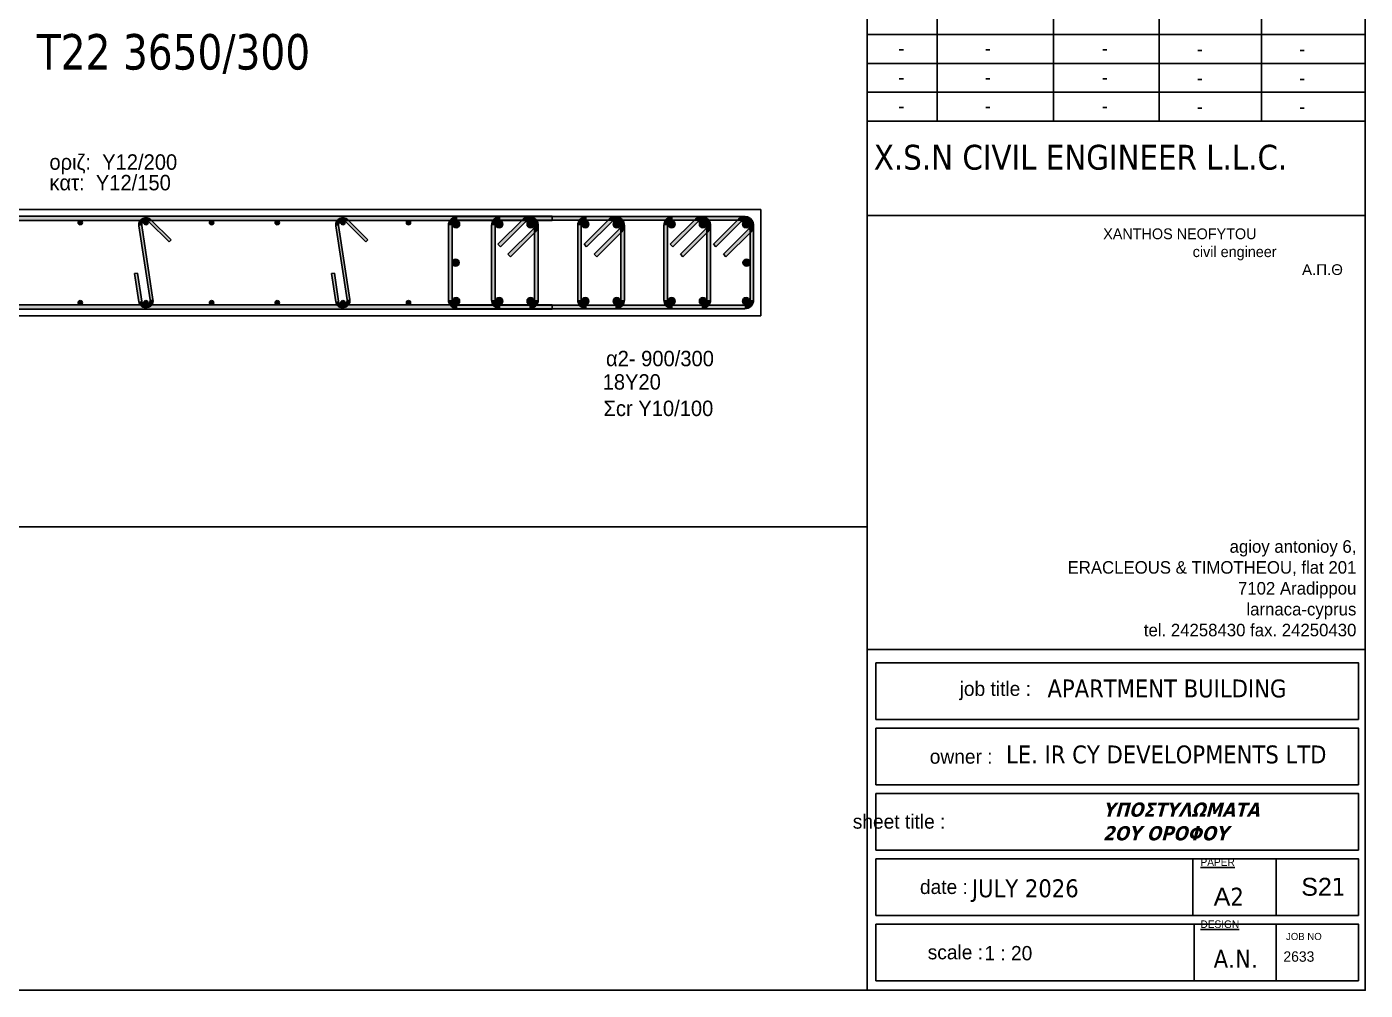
# Model space of a CAD drawing. Header units: millimetres. Extents: x -2171 to 1563, y -1758 to -1505.
# Drawn here: x -548.58 to -529.72, y -1630.29 to -1616.71 of the extents above; entities that cross this region are included whole.
import ezdxf

# ---------------------------------------------------------------- set-up
doc = ezdxf.new("R2010")
doc.units = ezdxf.units.MM
for name, color, linetype in [('-S_TEXT', 3, 'Continuous'), ('ANOIGMATA', 7, 'Continuous'), ('Col_Det', 7, 'Continuous'), ('Col_Det_Fill', 7, 'Continuous'), ('Geo_Col_Pro_1', 7, 'Continuous'), ('pinakaki', 153, 'Continuous')]:
    doc.layers.add(name, color=color, linetype=linetype)
doc.layers.add('TEXT', color=20, linetype='Continuous', lineweight=13)
doc.styles.add('S1Arl22_b_934_161', font='arial.ttf', dxfattribs={"width": 0.933629, "height": 0.002175})
doc.styles.get("Standard").update_dxf_attribs({"font": 'tahoma.ttf'})

# ---------------------------------------------------------------- blocks, each defined once
blk = doc.blocks.new('PINAKAKI')
at = {"color": 0}
for p, q in [((121988.65, -208358.392), (121988.65, -208373.351)), ((121989.64, -208370.631), (121989.64, -208374.541)), ((121991.28, -208374.541), (121991.28, -208370.631)), ((121992.766, -208374.541), (121992.766, -208370.631)), ((121994.208, -208374.541), (121994.208, -208370.631)), ((121995.67, -208375.87), (121988.651, -208375.87)), ((121988.651, -208381.659), (121988.651, -208386.792)), ((121988.774, -208382.974), (121988.774, -208382.175)), ((121988.774, -208383.895), (121988.774, -208383.096)), ((121988.774, -208384.816), (121988.774, -208384.018)), ((121988.774, -208385.738), (121988.774, -208384.939)), ((121988.774, -208386.659), (121988.774, -208385.861))]:
    blk.add_line(p, q, dxfattribs=at)
at = {"color": 3}
blk.add_line((121995.67, -208372.455), (121995.67, -208374.541), dxfattribs=at)
at = {"color": 0}
for points in [[(121988.651, -208370.631), (121995.67, -208370.631), (121995.67, -208374.541), (121988.651, -208374.541)], [(121988.651, -208370.631), (121995.67, -208370.631), (121995.67, -208374.541), (121988.651, -208374.541)], [(121988.651, -208374.541), (121995.67, -208374.541), (121995.67, -208381.988), (121988.651, -208381.988)], [(121988.651, -208381.988), (121995.67, -208381.988), (121995.67, -208386.792), (121988.651, -208386.792)]]:
    blk.add_lwpolyline(points, close=True, dxfattribs=at)
for points in [[(121988.651, -208373.322), (121995.67, -208373.322)], [(121988.651, -208373.728), (121995.67, -208373.728)], [(121988.651, -208374.135), (121995.67, -208374.135)], [(121988.774, -208382.175), (121995.574, -208382.175), (121995.574, -208382.974), (121988.774, -208382.974)], [(121988.774, -208383.096), (121995.574, -208383.096), (121995.574, -208383.895), (121988.774, -208383.895)], [(121988.774, -208384.018), (121995.574, -208384.018), (121995.574, -208384.816), (121988.774, -208384.816)], [(121988.774, -208384.939), (121995.574, -208384.939), (121995.574, -208385.738), (121988.774, -208385.738)], [(121993.239, -208384.939), (121993.239, -208385.738)], [(121994.417, -208384.939), (121994.417, -208385.738)], [(121988.774, -208385.861), (121995.574, -208385.861), (121995.574, -208386.659), (121988.774, -208386.659)], [(121993.259, -208385.861), (121993.259, -208386.659)], [(121994.417, -208385.861), (121994.417, -208386.659)]]:
    blk.add_lwpolyline(points, dxfattribs=at)
blk.add_lwpolyline([(121988.651, -208374.541), (121995.67, -208374.541)])
at = {"layer": 'ANOIGMATA', "attachment_point": 1}
for s, insert, char_height, width in [('\\pi4.5494;{\\fBankGothic Lt BT|b0|i0|c0|p34;\\H1.5x;\\C7;XANTHOS NEOFYTOU\\P\\pi5.8103;civil engineer\\P\\pi7.351;\\fArial|b0|i0|c161|p34;Α.Π.Θ}', (121987.429, -208376.054), 0.10094, 7.9171), ('\\pxqr;{\\fBankGothic Lt BT|b0|i0|c161|p34;\\H1.1667x;\\C0;agioy antonioy 6,\\PERACLEOUS & TIMOTHEOU, flat 201\\P7102 Aradippou\\Plarnaca-cyprus\\Ptel. 24258430 fax. 24250430}', (121987.487, -208380.449), 0.15141, 8.05841), ('\\pxqr;{\\fBankGothic Lt BT|b0|i0|c0|p34;\\H1.5x;\\C7; \\H1.3333x; job title :}', (121987.622, -208382.441), 0.10094, 3.33818), ('\\A1;\\pxql;{\\H0.99983x;\\C7;APARTMENT BUILDING  \\H0.75013x;  }', (121991.193, -208382.412), 0.25234, 5.34758), ('\\A1;{\\C7;LE. IR CY DEVELOPMENTS LTD  }', (121990.609, -208383.342), 0.2523, 5.34758), ('\\pxqr;{\\fBankGothic Lt BT|b0|i0|c0|p34;\\H1.5x;\\C7; \\H1.3333x; owner :}', (121987.081, -208383.397), 0.10094, 3.33818), ('{\\fBankGothic Lt BT|b0|i0|c0|p34;\\C7;     sheet title :}', (121988.074, -208384.313), 0.20187, 3.33818), ('\\pxi8.03;{\\fBankGothic Lt BT|b0|i0|c161|p34;\\H0.5x;\\L\\C7;PAPER\\H2x;\\l }', (121991.643, -208384.933), 0.2125, 3.51387), ('\\pxqr;{\\fBankGothic Lt BT|b0|i0|c0|p34;\\C7; date :}', (121986.733, -208385.234), 0.20187, 3.33818), ('{\\fTahoma|b0|i0|c0|p34;\\C7;JULY 2026}', (121990.127, -208385.229), 0.25234, 4.57511), ('\\pxi8.03;{\\fBankGothic Lt BT|b0|i0|c0|p34;\\H0.5x;\\L\\C7;DESIGN\\H2x;\\l }', (121991.643, -208385.808), 0.2125, 3.51387), ('\\pxi8.03;{\\fBankGothic Lt BT|b0|i0|c0|p34;\\C7;JOB NO}', (121993.744, -208385.984), 0.10094, 3.33818), ('\\pxqr;{\\fBankGothic Lt BT|b0|i0|c0|p34;\\C7; scale :}', (121986.947, -208386.155), 0.20187, 3.33818), ('\\pxi8.03;{\\fBankGothic Lt BT|b0|i0|c161|p34;\\C7;2\\fBankGothic Lt BT|b0|i0|c0|p34;633}', (121993.339, -208386.244), 0.14671, 4.85205)]:
    blk.add_mtext(s, dxfattribs=dict(at, insert=insert, char_height=char_height, width=width))
at = {"layer": 'ANOIGMATA', "char_height": 0.25234, "attachment_point": 1}
for s, insert in [('{\\fArial|b0|i0|c186|p34;A}2', (121993.535, -208385.347)), ('A{\\fArial|b0|i0|c186|p34;.}N{\\fArial|b0|i0|c186|p34;.}', (121993.535, -208386.222))]:
    blk.add_mtext_dynamic_manual_height_columns(s, width=10.89316, gutter_width=1, heights=[0], dxfattribs=dict(at, insert=insert))
at = {"layer": 'TEXT', "color": 0, "attachment_point": 1}
for s, insert, char_height, width in [('\\pxqc;{\\fTahoma|b0|i0|c0|p34;\\H0.8x;\\C7;-}', (121988.625, -208373.41), 0.25391, 1.01563), ('\\pxqc;{\\fTahoma|b0|i0|c0|p34;\\H0.8x;\\C7;-}', (121989.084, -208373.41), 0.25391, 2.53906), ('\\pxqc;{\\fTahoma|b0|i0|c0|p34;\\H0.8x;\\C7;-}', (121990.732, -208373.41), 0.25391, 2.53906), ('\\pxqc;{\\fTahoma|b0|i0|c161|p34;\\H0.8x;\\C7;-}', (121992.706, -208373.419), 0.25391, 1.26753), ('\\pxqc;{\\fTahoma|b0|i0|c161|p34;\\H0.8x;\\C7;-}', (121994.148, -208373.419), 0.25391, 1.26753), ('\\pxqc;{\\fTahoma|b0|i0|c0|p34;\\H0.8x;\\C7;-}', (121988.625, -208373.817), 0.25391, 1.01563), ('\\pxqc;{\\fTahoma|b0|i0|c0|p34;\\H0.8x;\\C7;-}', (121989.084, -208373.817), 0.25391, 2.53906), ('\\pxqc;{\\fTahoma|b0|i0|c0|p34;\\H0.8x;\\C7;-}', (121990.732, -208373.817), 0.25391, 2.53906), ('\\pxqc;{\\fTahoma|b0|i0|c161|p34;\\H0.8x;\\C7;-}', (121992.706, -208373.826), 0.25391, 1.26753), ('\\pxqc;{\\fTahoma|b0|i0|c161|p34;\\H0.8x;\\C7;-}', (121994.148, -208373.826), 0.25391, 1.26753), ('\\pxqc;{\\fTahoma|b0|i0|c0|p34;\\H0.8x;\\C7;-}', (121988.625, -208374.223), 0.25391, 1.01563), ('\\pxqc;{\\fTahoma|b0|i0|c0|p34;\\H0.8x;\\C7;-}', (121989.084, -208374.223), 0.25391, 2.53906), ('\\pxqc;{\\fTahoma|b0|i0|c0|p34;\\H0.8x;\\C7;-}', (121990.732, -208374.223), 0.25391, 2.53906), ('\\pxqc;{\\fTahoma|b0|i0|c161|p34;\\H0.8x;\\C7;-}', (121992.706, -208374.232), 0.25391, 1.26753), ('\\pxqc;{\\fTahoma|b0|i0|c161|p34;\\H0.8x;\\C7;-}', (121994.148, -208374.232), 0.25391, 1.26753), ('X.S.N CIVIL ENGINEER L.L.C.\\P', (121988.746, -208374.875), 0.35, 6.92207)]:
    blk.add_mtext(s, dxfattribs=dict(at, insert=insert, char_height=char_height, width=width))

msp = doc.modelspace()

# ---------------------------------------------------------------- hatches: boundary and pattern name
at = {"layer": 'Col_Det_Fill'}
for color, points in [(252, [(-541.1725, -1619.4434), (-541.1725, -1619.3834), (-553.5471, -1619.3834), (-553.5471, -1619.4434)]), (133, [(-547.8523, -1619.4734, 0.4142136), (-547.8223, -1619.5034, 0.4142136), (-547.7923, -1619.4734, 0.4142136), (-547.8223, -1619.4434, 0.4142136)]), (252, [(-546.9962, -1619.5184), (-546.9566, -1619.5124, -0.7238783), (-546.8549, -1619.461), (-546.8266, -1619.4327, 0.7238783)]), (133, [(-546.9273, -1619.4734, 0.4142136), (-546.8973, -1619.5034, 0.4142136), (-546.8673, -1619.4734, 0.4142136), (-546.8973, -1619.4434, 0.4142136)]), (252, [(-546.8266, -1619.4327), (-546.8549, -1619.461), (-546.572, -1619.7438), (-546.5438, -1619.7155)]), (133, [(-546.0023, -1619.4734, 0.4142136), (-545.9723, -1619.5034, 0.4142136), (-545.9423, -1619.4734, 0.4142136), (-545.9723, -1619.4434, 0.4142136)]), (133, [(-545.0774, -1619.4734, 0.4142136), (-545.0474, -1619.5034, 0.4142136), (-545.0174, -1619.4734, 0.4142136), (-545.0474, -1619.4434, 0.4142136)]), (252, [(-544.2213, -1619.5184), (-544.1817, -1619.5124, -0.7238783), (-544.08, -1619.461), (-544.0517, -1619.4327, 0.7238783)]), (133, [(-544.1524, -1619.4734, 0.4142136), (-544.1224, -1619.5034, 0.4142136), (-544.0924, -1619.4734, 0.4142136), (-544.1224, -1619.4434, 0.4142136)]), (252, [(-544.0517, -1619.4327), (-544.08, -1619.461), (-543.7971, -1619.7438), (-543.7688, -1619.7155)]), (133, [(-543.2274, -1619.4734, 0.4142136), (-543.1974, -1619.5034, 0.4142136), (-543.1674, -1619.4734, 0.4142136), (-543.1974, -1619.4434, 0.4142136)]), (252, [(-542.5094, -1619.4384), (-542.5094, -1619.3884, 0.4142136), (-542.6344, -1619.5134), (-542.5844, -1619.5134, -0.4142136)]), (12, [(-542.4771, -1619.4957, 0.4142136), (-542.5271, -1619.4457, 0.4142136), (-542.5771, -1619.4957, 0.4142136), (-542.5271, -1619.5457, 0.4142136)]), (252, [(-538.4594, -1619.4384), (-538.4594, -1619.3884), (-542.5094, -1619.3884), (-542.5094, -1619.4384)]), (252, [(-541.9023, -1619.4384), (-541.9023, -1619.3884, 0.4142136), (-542.0273, -1619.5134), (-541.9773, -1619.5134, -0.4142136)]), (56, [(-541.87, -1619.4957, 0.4142136), (-541.92, -1619.4457, 0.4142136), (-541.97, -1619.4957, 0.4142136), (-541.92, -1619.5457, 0.4142136)]), (252, [(-541.5482, -1619.4604), (-541.5835, -1619.425), (-541.9371, -1619.7786), (-541.9017, -1619.8139)]), (252, [(-541.4951, -1619.4384), (-541.4951, -1619.3884), (-541.9023, -1619.3884), (-541.9023, -1619.4384)]), (252, [(-541.4201, -1619.5134), (-541.3701, -1619.5134, 0.6681786), (-541.5835, -1619.425), (-541.5482, -1619.4604, -0.6681786)]), (56, [(-541.4275, -1619.4957, 0.4142136), (-541.4775, -1619.4457, 0.4142136), (-541.5275, -1619.4957, 0.4142136), (-541.4775, -1619.5457, 0.4142136)]), (252, [(-541.4421, -1619.5664), (-541.4067, -1619.6018, 0.6681786), (-541.4951, -1619.3884), (-541.4951, -1619.4384, -0.6681786)]), (252, [(-540.688, -1619.4384), (-540.688, -1619.3884, 0.4142136), (-540.813, -1619.5134), (-540.763, -1619.5134, -0.4142136)]), (56, [(-540.6557, -1619.4957, 0.4142136), (-540.7057, -1619.4457, 0.4142136), (-540.7557, -1619.4957, 0.4142136), (-540.7057, -1619.5457, 0.4142136)]), (252, [(-540.3339, -1619.4604), (-540.3692, -1619.425), (-540.7228, -1619.7786), (-540.6874, -1619.8139)]), (252, [(-540.2808, -1619.4384), (-540.2808, -1619.3884), (-540.688, -1619.3884), (-540.688, -1619.4384)]), (252, [(-540.2058, -1619.5134), (-540.1558, -1619.5134, 0.6681786), (-540.3692, -1619.425), (-540.3339, -1619.4604, -0.6681786)]), (56, [(-540.2132, -1619.4957, 0.4142136), (-540.2632, -1619.4457, 0.4142136), (-540.3132, -1619.4957, 0.4142136), (-540.2632, -1619.5457, 0.4142136)]), (252, [(-540.2278, -1619.5664), (-540.1925, -1619.6018, 0.6681786), (-540.2808, -1619.3884), (-540.2808, -1619.4384, -0.6681786)]), (252, [(-539.4737, -1619.4384), (-539.4737, -1619.3884, 0.4142136), (-539.5987, -1619.5134), (-539.5487, -1619.5134, -0.4142136)]), (56, [(-539.4414, -1619.4957, 0.4142136), (-539.4914, -1619.4457, 0.4142136), (-539.5414, -1619.4957, 0.4142136), (-539.4914, -1619.5457, 0.4142136)]), (252, [(-539.1196, -1619.4604), (-539.1549, -1619.425), (-539.5085, -1619.7786), (-539.4731, -1619.8139)]), (252, [(-539.0666, -1619.4384), (-539.0666, -1619.3884), (-539.4737, -1619.3884), (-539.4737, -1619.4384)]), (252, [(-538.9916, -1619.5134), (-538.9416, -1619.5134, 0.6681786), (-539.1549, -1619.425), (-539.1196, -1619.4604, -0.6681786)]), (56, [(-538.9989, -1619.4957, 0.4142136), (-539.0489, -1619.4457, 0.4142136), (-539.0989, -1619.4957, 0.4142136), (-539.0489, -1619.5457, 0.4142136)]), (252, [(-539.0135, -1619.5664), (-538.9782, -1619.6018, 0.6681786), (-539.0666, -1619.3884), (-539.0666, -1619.4384, -0.6681786)]), (252, [(-538.5125, -1619.4604), (-538.5478, -1619.425), (-538.9014, -1619.7786), (-538.866, -1619.8139)]), (252, [(-538.3844, -1619.5134), (-538.3344, -1619.5134, 0.6681786), (-538.5478, -1619.425), (-538.5125, -1619.4604, -0.6681786)]), (12, [(-538.3917, -1619.4957, 0.4142136), (-538.4417, -1619.4457, 0.4142136), (-538.4917, -1619.4957, 0.4142136), (-538.4417, -1619.5457, 0.4142136)]), (252, [(-538.4064, -1619.5664), (-538.371, -1619.6018, 0.6681786), (-538.4594, -1619.3884), (-538.4594, -1619.4384, -0.6681786)]), (252, [(-546.838, -1620.5644), (-546.7984, -1620.5584), (-546.9566, -1619.5124), (-546.9962, -1619.5184)]), (252, [(-544.0631, -1620.5644), (-544.0235, -1620.5584), (-544.1817, -1619.5124), (-544.2213, -1619.5184)]), (252, [(-542.5844, -1619.5134), (-542.6344, -1619.5134), (-542.6344, -1620.5634), (-542.5844, -1620.5634)]), (252, [(-541.9773, -1619.5134), (-542.0273, -1619.5134), (-542.0273, -1620.5634), (-541.9773, -1620.5634)]), (252, [(-541.7957, -1619.92), (-541.7603, -1619.9553), (-541.4067, -1619.6018), (-541.4421, -1619.5664)]), (252, [(-541.4201, -1620.5634), (-541.3701, -1620.5634), (-541.3701, -1619.5134), (-541.4201, -1619.5134)]), (252, [(-540.763, -1619.5134), (-540.813, -1619.5134), (-540.813, -1620.5634), (-540.763, -1620.5634)]), (252, [(-540.5814, -1619.92), (-540.546, -1619.9553), (-540.1925, -1619.6018), (-540.2278, -1619.5664)]), (252, [(-540.2058, -1620.5634), (-540.1558, -1620.5634), (-540.1558, -1619.5134), (-540.2058, -1619.5134)]), (252, [(-539.5487, -1619.5134), (-539.5987, -1619.5134), (-539.5987, -1620.5634), (-539.5487, -1620.5634)]), (252, [(-539.3671, -1619.92), (-539.3317, -1619.9553), (-538.9782, -1619.6018), (-539.0135, -1619.5664)]), (252, [(-538.9916, -1620.5634), (-538.9416, -1620.5634), (-538.9416, -1619.5134), (-538.9916, -1619.5134)]), (252, [(-538.7599, -1619.92), (-538.7246, -1619.9553), (-538.371, -1619.6018), (-538.4064, -1619.5664)]), (252, [(-538.3844, -1620.5634), (-538.3344, -1620.5634), (-538.3344, -1619.5134), (-538.3844, -1619.5134)]), (133, [(-542.4844, -1620.0384, 0.4142136), (-542.5344, -1619.9884, 0.4142136), (-542.5844, -1620.0384, 0.4142136), (-542.5344, -1620.0884, 0.4142136)]), (133, [(-538.3844, -1620.0384, 0.4142136), (-538.4344, -1619.9884, 0.4142136), (-538.4844, -1620.0384, 0.4142136), (-538.4344, -1620.0884, 0.4142136)]), (252, [(-547.0164, -1620.1869), (-547.056, -1620.1929), (-546.9962, -1620.5884), (-546.9566, -1620.5824)]), (252, [(-544.2415, -1620.1869), (-544.2811, -1620.1929), (-544.2213, -1620.5884), (-544.1817, -1620.5824)]), (133, [(-547.8523, -1620.6034, 0.4142136), (-547.8223, -1620.6334, 0.4142136), (-547.7923, -1620.6034, 0.4142136), (-547.8223, -1620.5734, 0.4142136)]), (252, [(-546.9566, -1620.5824), (-546.9962, -1620.5884, 1), (-546.7984, -1620.5584), (-546.838, -1620.5644, -1)]), (133, [(-546.9273, -1620.6034, 0.4142136), (-546.8973, -1620.6334, 0.4142136), (-546.8673, -1620.6034, 0.4142136), (-546.8973, -1620.5734, 0.4142136)]), (133, [(-546.0023, -1620.6034, 0.4142136), (-545.9723, -1620.6334, 0.4142136), (-545.9423, -1620.6034, 0.4142136), (-545.9723, -1620.5734, 0.4142136)]), (133, [(-545.0774, -1620.6034, 0.4142136), (-545.0474, -1620.6334, 0.4142136), (-545.0174, -1620.6034, 0.4142136), (-545.0474, -1620.5734, 0.4142136)]), (252, [(-544.1817, -1620.5824), (-544.2213, -1620.5884, 1), (-544.0235, -1620.5584), (-544.0631, -1620.5644, -1)]), (133, [(-544.1524, -1620.6034, 0.4142136), (-544.1224, -1620.6334, 0.4142136), (-544.0924, -1620.6034, 0.4142136), (-544.1224, -1620.5734, 0.4142136)]), (133, [(-543.2274, -1620.6034, 0.4142136), (-543.1974, -1620.6334, 0.4142136), (-543.1674, -1620.6034, 0.4142136), (-543.1974, -1620.5734, 0.4142136)]), (252, [(-542.5844, -1620.5634), (-542.6344, -1620.5634, 0.4142136), (-542.5094, -1620.6884), (-542.5094, -1620.6384, -0.4142136)]), (12, [(-542.4771, -1620.5811, 0.4142136), (-542.5271, -1620.5311, 0.4142136), (-542.5771, -1620.5811, 0.4142136), (-542.5271, -1620.6311, 0.4142136)]), (252, [(-541.9773, -1620.5634), (-542.0273, -1620.5634, 0.4142136), (-541.9023, -1620.6884), (-541.9023, -1620.6384, -0.4142136)]), (56, [(-541.87, -1620.5811, 0.4142136), (-541.92, -1620.5311, 0.4142136), (-541.97, -1620.5811, 0.4142136), (-541.92, -1620.6311, 0.4142136)]), (56, [(-541.4275, -1620.5811, 0.4142136), (-541.4775, -1620.5311, 0.4142136), (-541.5275, -1620.5811, 0.4142136), (-541.4775, -1620.6311, 0.4142136)]), (252, [(-541.4951, -1620.6384), (-541.4951, -1620.6884, 0.4142136), (-541.3701, -1620.5634), (-541.4201, -1620.5634, -0.4142136)]), (252, [(-540.763, -1620.5634), (-540.813, -1620.5634, 0.4142136), (-540.688, -1620.6884), (-540.688, -1620.6384, -0.4142136)]), (56, [(-540.6557, -1620.5811, 0.4142136), (-540.7057, -1620.5311, 0.4142136), (-540.7557, -1620.5811, 0.4142136), (-540.7057, -1620.6311, 0.4142136)]), (56, [(-540.2132, -1620.5811, 0.4142136), (-540.2632, -1620.5311, 0.4142136), (-540.3132, -1620.5811, 0.4142136), (-540.2632, -1620.6311, 0.4142136)]), (252, [(-540.2808, -1620.6384), (-540.2808, -1620.6884, 0.4142136), (-540.1558, -1620.5634), (-540.2058, -1620.5634, -0.4142136)]), (252, [(-539.5487, -1620.5634), (-539.5987, -1620.5634, 0.4142136), (-539.4737, -1620.6884), (-539.4737, -1620.6384, -0.4142136)]), (56, [(-539.4414, -1620.5811, 0.4142136), (-539.4914, -1620.5311, 0.4142136), (-539.5414, -1620.5811, 0.4142136), (-539.4914, -1620.6311, 0.4142136)]), (56, [(-538.9989, -1620.5811, 0.4142136), (-539.0489, -1620.5311, 0.4142136), (-539.0989, -1620.5811, 0.4142136), (-539.0489, -1620.6311, 0.4142136)]), (252, [(-539.0666, -1620.6384), (-539.0666, -1620.6884, 0.4142136), (-538.9416, -1620.5634), (-538.9916, -1620.5634, -0.4142136)]), (12, [(-538.3917, -1620.5811, 0.4142136), (-538.4417, -1620.5311, 0.4142136), (-538.4917, -1620.5811, 0.4142136), (-538.4417, -1620.6311, 0.4142136)]), (252, [(-538.4594, -1620.6384), (-538.4594, -1620.6884, 0.4142136), (-538.3344, -1620.5634), (-538.3844, -1620.5634, -0.4142136)]), (252, [(-553.5471, -1620.6334), (-553.5471, -1620.6934), (-541.1725, -1620.6934), (-541.1725, -1620.6334)]), (252, [(-542.5094, -1620.6384), (-542.5094, -1620.6884), (-538.4594, -1620.6884), (-538.4594, -1620.6384)]), (252, [(-541.9023, -1620.6384), (-541.9023, -1620.6884), (-541.4951, -1620.6884), (-541.4951, -1620.6384)]), (252, [(-540.688, -1620.6384), (-540.688, -1620.6884), (-540.2808, -1620.6884), (-540.2808, -1620.6384)]), (252, [(-539.4737, -1620.6384), (-539.4737, -1620.6884), (-539.0666, -1620.6884), (-539.0666, -1620.6384)])]:
    msp.add_hatch(color=color, dxfattribs=at).paths.add_polyline_path(points)

# ---------------------------------------------------------------- linework, layer by layer
at = {"layer": '-S_TEXT', "ltscale": 5}
msp.add_lwpolyline([(-587.864, -1590.2497), (-529.7165, -1590.2497), (-529.7165, -1630.2944), (-587.864, -1630.2944)], close=True, dxfattribs=at)
at = {"layer": 'Col_Det', "color": 7}
for points in [[(-538.2344, -1619.2884), (-556.4852, -1619.2884)], [(-538.2344, -1620.7884), (-538.2344, -1619.2884)], [(-541.1725, -1619.3834), (-553.5471, -1619.3834)], [(-553.5471, -1619.4434), (-541.1725, -1619.4434)], [(-546.8549, -1619.461), (-546.572, -1619.7438)], [(-546.5438, -1619.7155), (-546.8266, -1619.4327)], [(-544.08, -1619.461), (-543.7971, -1619.7438)], [(-543.7688, -1619.7155), (-544.0517, -1619.4327)], [(-538.4594, -1619.3884), (-542.5094, -1619.3884)], [(-542.5094, -1619.4384), (-538.4594, -1619.4384)], [(-541.5835, -1619.425), (-541.9371, -1619.7786)], [(-541.4951, -1619.3884), (-541.9023, -1619.3884)], [(-541.9023, -1619.4384), (-541.4951, -1619.4384)], [(-541.9017, -1619.8139), (-541.5482, -1619.4604)], [(-541.1725, -1619.4434), (-541.1725, -1619.3834)], [(-540.3692, -1619.425), (-540.7228, -1619.7786)], [(-540.2808, -1619.3884), (-540.688, -1619.3884)], [(-540.688, -1619.4384), (-540.2808, -1619.4384)], [(-540.6874, -1619.8139), (-540.3339, -1619.4604)], [(-539.1549, -1619.425), (-539.5085, -1619.7786)], [(-539.0666, -1619.3884), (-539.4737, -1619.3884)], [(-539.4737, -1619.4384), (-539.0666, -1619.4384)], [(-539.4731, -1619.8139), (-539.1196, -1619.4604)], [(-538.5478, -1619.425), (-538.9014, -1619.7786)], [(-538.866, -1619.8139), (-538.5125, -1619.4604)], [(-546.9962, -1619.5184), (-546.838, -1620.5644)], [(-546.7984, -1620.5584), (-546.9566, -1619.5124)], [(-544.2213, -1619.5184), (-544.0631, -1620.5644)], [(-544.0235, -1620.5584), (-544.1817, -1619.5124)], [(-542.6344, -1619.5134), (-542.6344, -1620.5634)], [(-542.5844, -1620.5634), (-542.5844, -1619.5134)], [(-542.0273, -1619.5134), (-542.0273, -1620.5634)], [(-541.9773, -1620.5634), (-541.9773, -1619.5134)], [(-541.4421, -1619.5664), (-541.7957, -1619.92)], [(-541.7603, -1619.9553), (-541.4067, -1619.6018)], [(-541.4201, -1619.5134), (-541.4201, -1620.5634)], [(-541.3701, -1620.5634), (-541.3701, -1619.5134)], [(-540.813, -1619.5134), (-540.813, -1620.5634)], [(-540.763, -1620.5634), (-540.763, -1619.5134)], [(-540.2278, -1619.5664), (-540.5814, -1619.92)], [(-540.546, -1619.9553), (-540.1925, -1619.6018)], [(-540.2058, -1619.5134), (-540.2058, -1620.5634)], [(-540.1558, -1620.5634), (-540.1558, -1619.5134)], [(-539.5987, -1619.5134), (-539.5987, -1620.5634)], [(-539.5487, -1620.5634), (-539.5487, -1619.5134)], [(-539.0135, -1619.5664), (-539.3671, -1619.92)], [(-539.3317, -1619.9553), (-538.9782, -1619.6018)], [(-538.9916, -1619.5134), (-538.9916, -1620.5634)], [(-538.9416, -1620.5634), (-538.9416, -1619.5134)], [(-538.4064, -1619.5664), (-538.7599, -1619.92)], [(-538.7246, -1619.9553), (-538.371, -1619.6018)], [(-538.3844, -1619.5134), (-538.3844, -1620.5634)], [(-538.3344, -1620.5634), (-538.3344, -1619.5134)], [(-546.572, -1619.7438), (-546.5438, -1619.7155)], [(-543.7971, -1619.7438), (-543.7688, -1619.7155)], [(-541.9371, -1619.7786), (-541.9017, -1619.8139)], [(-540.7228, -1619.7786), (-540.6874, -1619.8139)], [(-539.5085, -1619.7786), (-539.4731, -1619.8139)], [(-538.9014, -1619.7786), (-538.866, -1619.8139)], [(-541.7957, -1619.92), (-541.7603, -1619.9553)], [(-540.5814, -1619.92), (-540.546, -1619.9553)], [(-539.3671, -1619.92), (-539.3317, -1619.9553)], [(-538.7599, -1619.92), (-538.7246, -1619.9553)], [(-547.0164, -1620.1869), (-547.056, -1620.1929)], [(-547.056, -1620.1929), (-546.9962, -1620.5884)], [(-546.9566, -1620.5824), (-547.0164, -1620.1869)], [(-544.2415, -1620.1869), (-544.2811, -1620.1929)], [(-544.2811, -1620.1929), (-544.2213, -1620.5884)], [(-544.1817, -1620.5824), (-544.2415, -1620.1869)], [(-556.4852, -1620.7884), (-538.2344, -1620.7884)], [(-541.1725, -1620.6334), (-553.5471, -1620.6334)], [(-553.5471, -1620.6934), (-541.1725, -1620.6934)], [(-538.4594, -1620.6384), (-542.5094, -1620.6384)], [(-542.5094, -1620.6884), (-538.4594, -1620.6884)], [(-541.4951, -1620.6384), (-541.9023, -1620.6384)], [(-541.9023, -1620.6884), (-541.4951, -1620.6884)], [(-541.1725, -1620.6934), (-541.1725, -1620.6334)], [(-540.2808, -1620.6384), (-540.688, -1620.6384)], [(-540.688, -1620.6884), (-540.2808, -1620.6884)], [(-539.0666, -1620.6384), (-539.4737, -1620.6384)], [(-539.4737, -1620.6884), (-539.0666, -1620.6884)]]:
    msp.add_lwpolyline(points, dxfattribs=at)
for points in [[(-547.8223, -1619.4434, 0.4142136), (-547.8523, -1619.4734, 0.4142136)], [(-547.8523, -1619.4734, 0.4142136), (-547.8223, -1619.5034, 0.4142136)], [(-547.7923, -1619.4734, 0.4142136), (-547.8223, -1619.4434, 0.4142136)], [(-547.8223, -1619.5034, 0.4142136), (-547.7923, -1619.4734, 0.4142136)], [(-546.8266, -1619.4327, 0.7238783), (-546.9962, -1619.5184, 0.7238783)], [(-546.9566, -1619.5124, -0.7238783), (-546.8549, -1619.461)], [(-546.8973, -1619.4434, 0.4142136), (-546.9273, -1619.4734, 0.4142136)], [(-546.9273, -1619.4734, 0.4142136), (-546.8973, -1619.5034, 0.4142136)], [(-546.8673, -1619.4734, 0.4142136), (-546.8973, -1619.4434, 0.4142136)], [(-546.8973, -1619.5034, 0.4142136), (-546.8673, -1619.4734, 0.4142136)], [(-545.9723, -1619.4434, 0.4142136), (-546.0023, -1619.4734, 0.4142136)], [(-546.0023, -1619.4734, 0.4142136), (-545.9723, -1619.5034, 0.4142136)], [(-545.9423, -1619.4734, 0.4142136), (-545.9723, -1619.4434, 0.4142136)], [(-545.9723, -1619.5034, 0.4142136), (-545.9423, -1619.4734, 0.4142136)], [(-545.0474, -1619.4434, 0.4142136), (-545.0774, -1619.4734, 0.4142136)], [(-545.0774, -1619.4734, 0.4142136), (-545.0474, -1619.5034, 0.4142136)], [(-545.0174, -1619.4734, 0.4142136), (-545.0474, -1619.4434, 0.4142136)], [(-545.0474, -1619.5034, 0.4142136), (-545.0174, -1619.4734, 0.4142136)], [(-544.0517, -1619.4327, 0.7238783), (-544.2213, -1619.5184, 0.7238783)], [(-544.1817, -1619.5124, -0.7238783), (-544.08, -1619.461)], [(-544.1224, -1619.4434, 0.4142136), (-544.1524, -1619.4734, 0.4142136)], [(-544.1524, -1619.4734, 0.4142136), (-544.1224, -1619.5034, 0.4142136)], [(-544.0924, -1619.4734, 0.4142136), (-544.1224, -1619.4434, 0.4142136)], [(-544.1224, -1619.5034, 0.4142136), (-544.0924, -1619.4734, 0.4142136)], [(-543.1974, -1619.4434, 0.4142136), (-543.2274, -1619.4734, 0.4142136)], [(-543.2274, -1619.4734, 0.4142136), (-543.1974, -1619.5034, 0.4142136)], [(-543.1674, -1619.4734, 0.4142136), (-543.1974, -1619.4434, 0.4142136)], [(-543.1974, -1619.5034, 0.4142136), (-543.1674, -1619.4734, 0.4142136)], [(-542.5094, -1619.3884, 0.4142136), (-542.6344, -1619.5134)], [(-542.5844, -1619.5134, -0.4142136), (-542.5094, -1619.4384, -0.4142136)], [(-542.5271, -1619.4457, 0.4142136), (-542.5771, -1619.4957, 0.4142136)], [(-542.4771, -1619.4957, 0.4142136), (-542.5271, -1619.4457, 0.4142136)], [(-541.9023, -1619.3884, 0.4142136), (-542.0273, -1619.5134)], [(-541.9773, -1619.5134, -0.4142136), (-541.9023, -1619.4384, -0.4142136)], [(-541.92, -1619.4457, 0.4142136), (-541.97, -1619.4957, 0.4142136)], [(-541.87, -1619.4957, 0.4142136), (-541.92, -1619.4457, 0.4142136)], [(-541.3701, -1619.5134, 0.6681786), (-541.5835, -1619.425)], [(-541.5482, -1619.4604, -0.6681786), (-541.4201, -1619.5134, -0.6681786)], [(-541.4775, -1619.4457, 0.4142136), (-541.5275, -1619.4957, 0.4142136)], [(-541.4067, -1619.6018, 0.6681786), (-541.4951, -1619.3884)], [(-541.4951, -1619.4384, -0.6681786), (-541.4421, -1619.5664, -0.6681786)], [(-541.4275, -1619.4957, 0.4142136), (-541.4775, -1619.4457, 0.4142136)], [(-540.688, -1619.3884, 0.4142136), (-540.813, -1619.5134)], [(-540.763, -1619.5134, -0.4142136), (-540.688, -1619.4384, -0.4142136)], [(-540.7057, -1619.4457, 0.4142136), (-540.7557, -1619.4957, 0.4142136)], [(-540.6557, -1619.4957, 0.4142136), (-540.7057, -1619.4457, 0.4142136)], [(-540.1558, -1619.5134, 0.6681786), (-540.3692, -1619.425)], [(-540.3339, -1619.4604, -0.6681786), (-540.2058, -1619.5134, -0.6681786)], [(-540.2632, -1619.4457, 0.4142136), (-540.3132, -1619.4957, 0.4142136)], [(-540.1925, -1619.6018, 0.6681786), (-540.2808, -1619.3884)], [(-540.2808, -1619.4384, -0.6681786), (-540.2278, -1619.5664, -0.6681786)], [(-540.2132, -1619.4957, 0.4142136), (-540.2632, -1619.4457, 0.4142136)], [(-539.4737, -1619.3884, 0.4142136), (-539.5987, -1619.5134)], [(-539.5487, -1619.5134, -0.4142136), (-539.4737, -1619.4384, -0.4142136)], [(-539.4914, -1619.4457, 0.4142136), (-539.5414, -1619.4957, 0.4142136)], [(-539.4414, -1619.4957, 0.4142136), (-539.4914, -1619.4457, 0.4142136)], [(-538.9416, -1619.5134, 0.6681786), (-539.1549, -1619.425)], [(-539.1196, -1619.4604, -0.6681786), (-538.9916, -1619.5134, -0.6681786)], [(-539.0489, -1619.4457, 0.4142136), (-539.0989, -1619.4957, 0.4142136)], [(-538.9782, -1619.6018, 0.6681786), (-539.0666, -1619.3884)], [(-539.0666, -1619.4384, -0.6681786), (-539.0135, -1619.5664, -0.6681786)], [(-538.9989, -1619.4957, 0.4142136), (-539.0489, -1619.4457, 0.4142136)], [(-538.3344, -1619.5134, 0.6681786), (-538.5478, -1619.425)], [(-538.5125, -1619.4604, -0.6681786), (-538.3844, -1619.5134, -0.6681786)], [(-538.4417, -1619.4457, 0.4142136), (-538.4917, -1619.4957, 0.4142136)], [(-538.371, -1619.6018, 0.6681786), (-538.4594, -1619.3884)], [(-538.4594, -1619.4384, -0.6681786), (-538.4064, -1619.5664, -0.6681786)], [(-538.3917, -1619.4957, 0.4142136), (-538.4417, -1619.4457, 0.4142136)], [(-542.5771, -1619.4957, 0.4142136), (-542.5271, -1619.5457, 0.4142136)], [(-542.5271, -1619.5457, 0.4142136), (-542.4771, -1619.4957, 0.4142136)], [(-541.97, -1619.4957, 0.4142136), (-541.92, -1619.5457, 0.4142136)], [(-541.92, -1619.5457, 0.4142136), (-541.87, -1619.4957, 0.4142136)], [(-541.5275, -1619.4957, 0.4142136), (-541.4775, -1619.5457, 0.4142136)], [(-541.4775, -1619.5457, 0.4142136), (-541.4275, -1619.4957, 0.4142136)], [(-540.7557, -1619.4957, 0.4142136), (-540.7057, -1619.5457, 0.4142136)], [(-540.7057, -1619.5457, 0.4142136), (-540.6557, -1619.4957, 0.4142136)], [(-540.3132, -1619.4957, 0.4142136), (-540.2632, -1619.5457, 0.4142136)], [(-540.2632, -1619.5457, 0.4142136), (-540.2132, -1619.4957, 0.4142136)], [(-539.5414, -1619.4957, 0.4142136), (-539.4914, -1619.5457, 0.4142136)], [(-539.4914, -1619.5457, 0.4142136), (-539.4414, -1619.4957, 0.4142136)], [(-539.0989, -1619.4957, 0.4142136), (-539.0489, -1619.5457, 0.4142136)], [(-539.0489, -1619.5457, 0.4142136), (-538.9989, -1619.4957, 0.4142136)], [(-538.4917, -1619.4957, 0.4142136), (-538.4417, -1619.5457, 0.4142136)], [(-538.4417, -1619.5457, 0.4142136), (-538.3917, -1619.4957, 0.4142136)], [(-542.5344, -1619.9884, 0.4142136), (-542.5844, -1620.0384, 0.4142136)], [(-542.5844, -1620.0384, 0.4142136), (-542.5344, -1620.0884, 0.4142136)], [(-542.4844, -1620.0384, 0.4142136), (-542.5344, -1619.9884, 0.4142136)], [(-542.5344, -1620.0884, 0.4142136), (-542.4844, -1620.0384, 0.4142136)], [(-538.4344, -1619.9884, 0.4142136), (-538.4844, -1620.0384, 0.4142136)], [(-538.4844, -1620.0384, 0.4142136), (-538.4344, -1620.0884, 0.4142136)], [(-538.3844, -1620.0384, 0.4142136), (-538.4344, -1619.9884, 0.4142136)], [(-538.4344, -1620.0884, 0.4142136), (-538.3844, -1620.0384, 0.4142136)], [(-547.8223, -1620.5734, 0.4142136), (-547.8523, -1620.6034, 0.4142136)], [(-547.8523, -1620.6034, 0.4142136), (-547.8223, -1620.6334, 0.4142136)], [(-547.7923, -1620.6034, 0.4142136), (-547.8223, -1620.5734, 0.4142136)], [(-547.8223, -1620.6334, 0.4142136), (-547.7923, -1620.6034, 0.4142136)], [(-546.9962, -1620.5884, 1), (-546.7984, -1620.5584)], [(-546.838, -1620.5644, -1), (-546.9566, -1620.5824, -1)], [(-546.8973, -1620.5734, 0.4142136), (-546.9273, -1620.6034, 0.4142136)], [(-546.9273, -1620.6034, 0.4142136), (-546.8973, -1620.6334, 0.4142136)], [(-546.8673, -1620.6034, 0.4142136), (-546.8973, -1620.5734, 0.4142136)], [(-546.8973, -1620.6334, 0.4142136), (-546.8673, -1620.6034, 0.4142136)], [(-545.9723, -1620.5734, 0.4142136), (-546.0023, -1620.6034, 0.4142136)], [(-546.0023, -1620.6034, 0.4142136), (-545.9723, -1620.6334, 0.4142136)], [(-545.9423, -1620.6034, 0.4142136), (-545.9723, -1620.5734, 0.4142136)], [(-545.9723, -1620.6334, 0.4142136), (-545.9423, -1620.6034, 0.4142136)], [(-545.0474, -1620.5734, 0.4142136), (-545.0774, -1620.6034, 0.4142136)], [(-545.0774, -1620.6034, 0.4142136), (-545.0474, -1620.6334, 0.4142136)], [(-545.0174, -1620.6034, 0.4142136), (-545.0474, -1620.5734, 0.4142136)], [(-545.0474, -1620.6334, 0.4142136), (-545.0174, -1620.6034, 0.4142136)], [(-544.2213, -1620.5884, 1), (-544.0235, -1620.5584)], [(-544.0631, -1620.5644, -1), (-544.1817, -1620.5824, -1)], [(-544.1224, -1620.5734, 0.4142136), (-544.1524, -1620.6034, 0.4142136)], [(-544.1524, -1620.6034, 0.4142136), (-544.1224, -1620.6334, 0.4142136)], [(-544.0924, -1620.6034, 0.4142136), (-544.1224, -1620.5734, 0.4142136)], [(-544.1224, -1620.6334, 0.4142136), (-544.0924, -1620.6034, 0.4142136)], [(-543.1974, -1620.5734, 0.4142136), (-543.2274, -1620.6034, 0.4142136)], [(-543.2274, -1620.6034, 0.4142136), (-543.1974, -1620.6334, 0.4142136)], [(-543.1674, -1620.6034, 0.4142136), (-543.1974, -1620.5734, 0.4142136)], [(-543.1974, -1620.6334, 0.4142136), (-543.1674, -1620.6034, 0.4142136)], [(-542.6344, -1620.5634, 0.4142136), (-542.5094, -1620.6884)], [(-542.5094, -1620.6384, -0.4142136), (-542.5844, -1620.5634, -0.4142136)], [(-542.5271, -1620.5311, 0.4142136), (-542.5771, -1620.5811, 0.4142136)], [(-542.5771, -1620.5811, 0.4142136), (-542.5271, -1620.6311, 0.4142136)], [(-542.4771, -1620.5811, 0.4142136), (-542.5271, -1620.5311, 0.4142136)], [(-542.5271, -1620.6311, 0.4142136), (-542.4771, -1620.5811, 0.4142136)], [(-542.0273, -1620.5634, 0.4142136), (-541.9023, -1620.6884)], [(-541.9023, -1620.6384, -0.4142136), (-541.9773, -1620.5634, -0.4142136)], [(-541.92, -1620.5311, 0.4142136), (-541.97, -1620.5811, 0.4142136)], [(-541.97, -1620.5811, 0.4142136), (-541.92, -1620.6311, 0.4142136)], [(-541.87, -1620.5811, 0.4142136), (-541.92, -1620.5311, 0.4142136)], [(-541.92, -1620.6311, 0.4142136), (-541.87, -1620.5811, 0.4142136)], [(-541.4775, -1620.5311, 0.4142136), (-541.5275, -1620.5811, 0.4142136)], [(-541.5275, -1620.5811, 0.4142136), (-541.4775, -1620.6311, 0.4142136)], [(-541.4951, -1620.6884, 0.4142136), (-541.3701, -1620.5634)], [(-541.4201, -1620.5634, -0.4142136), (-541.4951, -1620.6384, -0.4142136)], [(-541.4275, -1620.5811, 0.4142136), (-541.4775, -1620.5311, 0.4142136)], [(-541.4775, -1620.6311, 0.4142136), (-541.4275, -1620.5811, 0.4142136)], [(-540.813, -1620.5634, 0.4142136), (-540.688, -1620.6884)], [(-540.688, -1620.6384, -0.4142136), (-540.763, -1620.5634, -0.4142136)], [(-540.7057, -1620.5311, 0.4142136), (-540.7557, -1620.5811, 0.4142136)], [(-540.7557, -1620.5811, 0.4142136), (-540.7057, -1620.6311, 0.4142136)], [(-540.6557, -1620.5811, 0.4142136), (-540.7057, -1620.5311, 0.4142136)], [(-540.7057, -1620.6311, 0.4142136), (-540.6557, -1620.5811, 0.4142136)], [(-540.2632, -1620.5311, 0.4142136), (-540.3132, -1620.5811, 0.4142136)], [(-540.3132, -1620.5811, 0.4142136), (-540.2632, -1620.6311, 0.4142136)], [(-540.2808, -1620.6884, 0.4142136), (-540.1558, -1620.5634)], [(-540.2058, -1620.5634, -0.4142136), (-540.2808, -1620.6384, -0.4142136)], [(-540.2132, -1620.5811, 0.4142136), (-540.2632, -1620.5311, 0.4142136)], [(-540.2632, -1620.6311, 0.4142136), (-540.2132, -1620.5811, 0.4142136)], [(-539.5987, -1620.5634, 0.4142136), (-539.4737, -1620.6884)], [(-539.4737, -1620.6384, -0.4142136), (-539.5487, -1620.5634, -0.4142136)], [(-539.4914, -1620.5311, 0.4142136), (-539.5414, -1620.5811, 0.4142136)], [(-539.5414, -1620.5811, 0.4142136), (-539.4914, -1620.6311, 0.4142136)], [(-539.4414, -1620.5811, 0.4142136), (-539.4914, -1620.5311, 0.4142136)], [(-539.4914, -1620.6311, 0.4142136), (-539.4414, -1620.5811, 0.4142136)], [(-539.0489, -1620.5311, 0.4142136), (-539.0989, -1620.5811, 0.4142136)], [(-539.0989, -1620.5811, 0.4142136), (-539.0489, -1620.6311, 0.4142136)], [(-539.0666, -1620.6884, 0.4142136), (-538.9416, -1620.5634)], [(-538.9916, -1620.5634, -0.4142136), (-539.0666, -1620.6384, -0.4142136)], [(-538.9989, -1620.5811, 0.4142136), (-539.0489, -1620.5311, 0.4142136)], [(-539.0489, -1620.6311, 0.4142136), (-538.9989, -1620.5811, 0.4142136)], [(-538.4417, -1620.5311, 0.4142136), (-538.4917, -1620.5811, 0.4142136)], [(-538.4917, -1620.5811, 0.4142136), (-538.4417, -1620.6311, 0.4142136)], [(-538.4594, -1620.6884, 0.4142136), (-538.3344, -1620.5634)], [(-538.3844, -1620.5634, -0.4142136), (-538.4594, -1620.6384, -0.4142136)], [(-538.3917, -1620.5811, 0.4142136), (-538.4417, -1620.5311, 0.4142136)], [(-538.4417, -1620.6311, 0.4142136), (-538.3917, -1620.5811, 0.4142136)]]:
    msp.add_lwpolyline(points, format="xyb", dxfattribs=at)
at = {"layer": 'Geo_Col_Pro_1', "color": 4, "linetype": 'Continuous', "ltscale": 0.5}
msp.add_line((-558.3393, -1623.7642), (-536.7363, -1623.7642), dxfattribs=at)

# ---------------------------------------------------------------- block references
at = {"layer": '-S_TEXT', "linetype": 'Continuous', "ltscale": 0.5}
msp.add_blockref('PINAKAKI', (-122525.3867, 206756.498), dxfattribs=at)

# ---------------------------------------------------------------- texts
at = {"layer": '-S_TEXT', "ltscale": 5, "attachment_point": 1}
for s, insert, char_height, width in [('{\\fTahoma|b1|i1|c161|p34;\\C7;ΥΠΟΣΤΥΛΩΜΑΤΑ \\fTahoma|b1|i1|c0|p34;\\P2\\fTahoma|b1|i1|c161|p34;ΟΥ ΟΡΟΦΟΥ}', (-533.4136, -1627.648), 0.2, 4.575107), ('{\\fBankGothic Lt BT|b0|i0|c161|p34;\\C7; 1 : \\fBankGothic Lt BT|b0|i0|c0|p34;2\\fBankGothic Lt BT|b0|i0|c161|p34;0}', (-535.158, -1629.6709), 0.201875, 3.338181)]:
    msp.add_mtext(s, dxfattribs=dict(at, insert=insert, char_height=char_height, width=width))
at = {"layer": '-S_TEXT', "ltscale": 5, "insert": (-530.6184, -1628.7101), "char_height": 0.252344, "attachment_point": 1}
msp.add_mtext_dynamic_manual_height_columns('{\\fArial|b0|i0|c186|p34;S\\fArial|b0|i0|c0|p34;2}1', width=10.893157, gutter_width=1, heights=[0], dxfattribs=at)
at = {"layer": 'Col_Det', "color": 7, "style": 'S1Arl22_b_934_161', "width": 0.933629}
for s, p in [('οριζ:  Y12/200', (-548.2572, -1618.7286)), ('κατ:  Y12/150', (-548.2572, -1619.0186)), (' α2- 900/300', (-540.4931, -1621.4985)), ('18Y20', (-540.4617, -1621.8281)), ('Σcr Y10/100', (-540.4498, -1622.2006))]:
    msp.add_text(s, height=0.2175, dxfattribs=at).set_placement(p)
at = {"layer": 'pinakaki', "color": 1, "width": 0.933629}
msp.add_text('Τ22 3650/300', height=0.5, dxfattribs=at).set_placement((-548.4337, -1617.3157))

doc.saveas('drawing.dxf')
